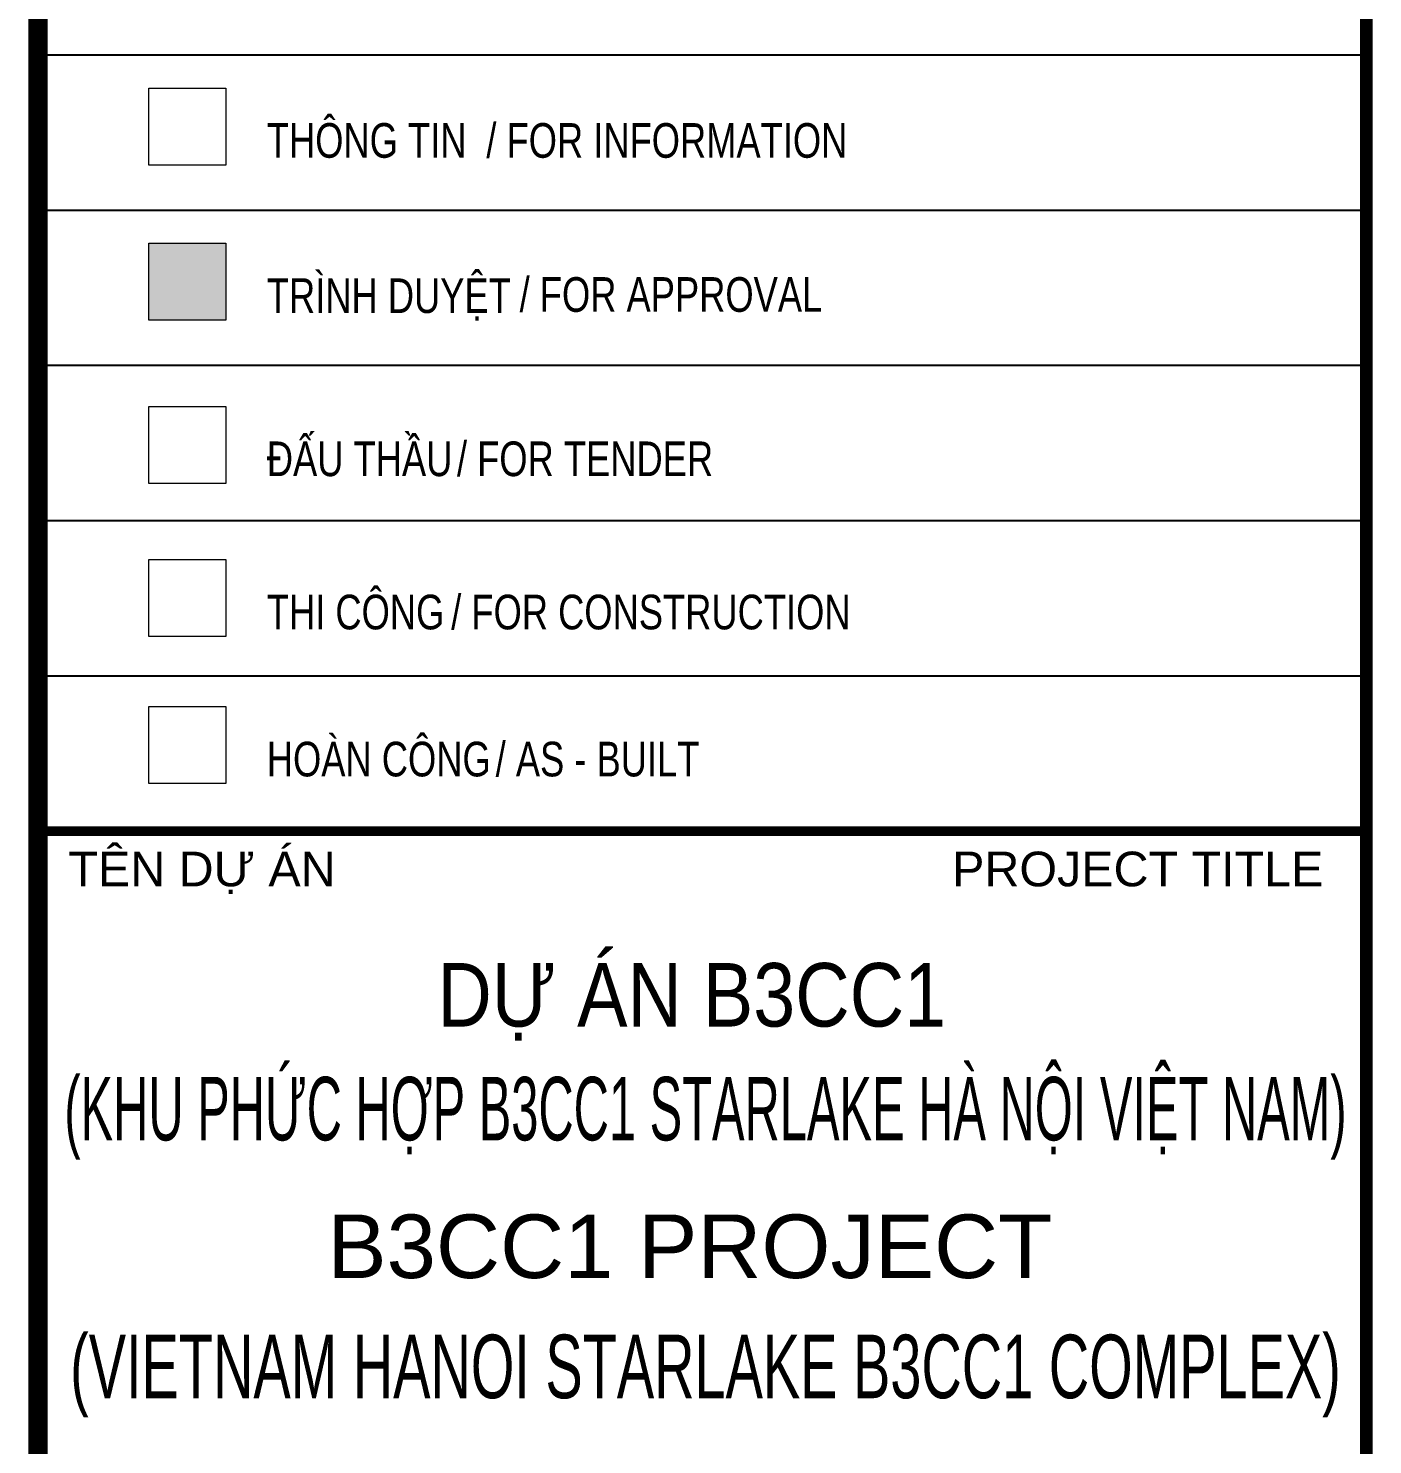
# Model space of a CAD drawing. Header units: millimetres. Extents: x -70 to 1, y -8 to 553.
# Drawn here: x -69.5 to 0.3, y 197.8 to 271.3 of the extents above; entities that cross this region are included whole.
import ezdxf
from ezdxf.enums import TextEntityAlignment as Align

# ---------------------------------------------------------------- set-up
doc = ezdxf.new("R2010")
doc.units = ezdxf.units.MM
doc.header["$MEASUREMENT"] = 0
for name, color, linetype, lineweight in [('CHG-C&S-TITLE BLOCK-A1-TD$0$G-ANNO-TTLB', 6, 'Continuous', 18), ('CHG-C&S-TITLE BLOCK-A1-TD$0$G-IMPT', 1, 'Continuous', 18), ('Doul-form', 8, 'Continuous', 13)]:
    doc.layers.add(name, color=color, linetype=linetype, lineweight=lineweight)
doc.layers.add('TABLE', color=9, linetype='Continuous')
doc.layers.add('vn_text', color=1, linetype='Continuous')
doc.styles.add('arial', font='arial.ttf')

msp = doc.modelspace()

# ---------------------------------------------------------------- hatches: boundary and pattern name
at = {"layer": 'CHG-C&S-TITLE BLOCK-A1-TD$0$G-IMPT'}
msp.add_hatch(color=256, dxfattribs=at).paths.add_polyline_path([(-63.235, 260.163), (-59.235, 260.163), (-59.235, 256.163), (-63.235, 256.163)])

# ---------------------------------------------------------------- linework, layer by layer
at = {"layer": 'CHG-C&S-TITLE BLOCK-A1-TD$0$G-ANNO-TTLB'}
for points in [[(-63.235, 268.226), (-59.235, 268.226), (-59.235, 264.226), (-63.235, 264.226)], [(-63.235, 260.163), (-59.235, 260.163), (-59.235, 256.163), (-63.235, 256.163)], [(-63.235, 251.691), (-59.235, 251.691), (-59.235, 247.691), (-63.235, 247.691)], [(-63.235, 243.732), (-59.235, 243.732), (-59.235, 239.732), (-63.235, 239.732)], [(-63.235, 236.095), (-59.235, 236.095), (-59.235, 232.095), (-63.235, 232.095)]]:
    msp.add_lwpolyline(points, close=True, dxfattribs=at)
at = {"layer": 'Doul-form', "lineweight": 40, "const_width": 0.65}
msp.add_lwpolyline([(0, -7.777), (-69, -7.777), (-69, 552), (0, 552)], close=True, dxfattribs=at)
at = {"layer": 'TABLE'}
for p, q in [((-69, 269.956), (0, 269.956)), ((-69, 261.89), (0, 261.89)), ((-69, 253.824), (0, 253.824)), ((-69, 245.757), (0, 245.757)), ((-69, 237.691), (0, 237.691)), ((-69, 229.624), (0, 229.624))]:
    msp.add_line(p, q, dxfattribs=at)
for points, const_width in [([(-69, 552), (-69, -7.777)], 1), ([(-69, 229.624), (0, 229.624)], 0.5), ([(-69, 229.624), (0, 229.624)], 0.5)]:
    msp.add_lwpolyline(points, dxfattribs=dict(at, const_width=const_width))

# ---------------------------------------------------------------- texts
at = {"layer": 'TABLE', "style": 'arial'}
msp.add_text('PROJECT TITLE', height=1.8, dxfattribs=at).set_placement((-21.517, 226.763))
at = {"layer": 'TABLE', "color": 1, "style": 'arial'}
for s, width, p in [('DỰ ÁN B3CC1 ', 0.85, (-34.5, 219.479)), ('(KHU PHỨC HỢP B3CC1 STARLAKE HÀ NỘI VIỆT NAM)', 0.55, (-34.329, 213.566))]:
    msp.add_text(s, height=3.3, dxfattribs=dict(at, width=width)).set_placement(p, align=Align.CENTER)
at = {"layer": 'TABLE', "color": 9, "style": 'arial'}
msp.add_text('B3CC1 PROJECT ', height=3.3, dxfattribs=at).set_placement((-34.5, 206.416), align=Align.CENTER)
at = {"layer": 'TABLE', "color": 9, "style": 'arial', "width": 0.63}
msp.add_text('(VIETNAM HANOI STARLAKE B3CC1 COMPLEX)', height=3.3, dxfattribs=at).set_placement((-34.329, 200.176), align=Align.CENTER)
at = {"layer": 'vn_text', "style": 'arial', "width": 0.75}
for s, p in [('THÔNG TIN', (-57.113, 264.604)), ('TRÌNH DUYỆT', (-57.113, 256.541)), ('ĐẤU THẦU', (-57.113, 248.068)), ('THI CÔNG', (-57.113, 240.109)), ('HOÀN CÔNG', (-57.113, 232.472))]:
    msp.add_text(s, height=1.8, dxfattribs=at).set_placement(p)
at = {"layer": 'vn_text', "color": 9, "style": 'arial', "width": 0.75}
for s, p in [('/ FOR INFORMATION', (-45.71, 264.604)), ('/ FOR APPROVAL', (-43.982, 256.602)), ('/ FOR TENDER', (-47.236, 248.068)), ('/ FOR CONSTRUCTION', (-47.535, 240.109)), ('/ AS - BUILT', (-45.227, 232.472))]:
    msp.add_text(s, height=1.8, dxfattribs=at).set_placement(p)
at = {"layer": 'vn_text', "style": 'arial'}
msp.add_text('TÊN DỰ ÁN', height=1.8, dxfattribs=at).set_placement((-53.538, 226.763), align=Align.RIGHT)

doc.saveas('drawing.dxf')
